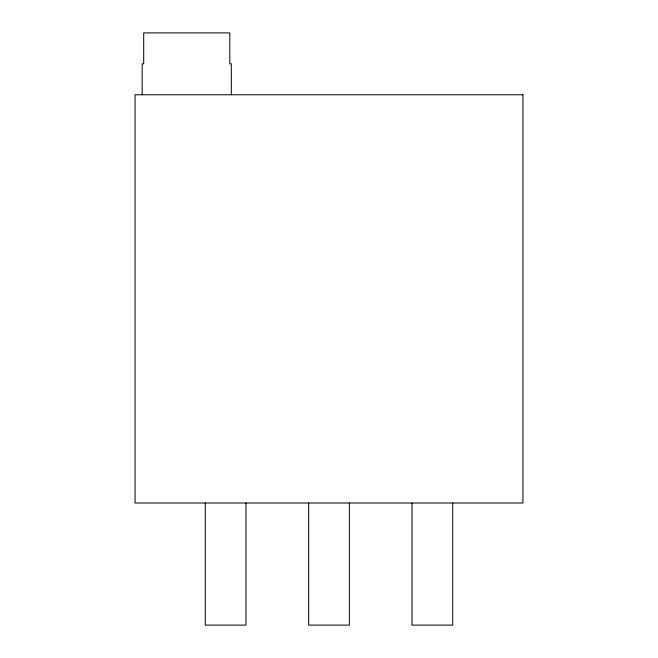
<?xml version="1.0" encoding="UTF-8"?>
<svg xmlns="http://www.w3.org/2000/svg" width="658" height="658" viewBox="0 0 658 658"><rect width="100%" height="100%" fill="white"/><g stroke="black" fill="none" stroke-linecap="round" stroke-linejoin="round"><path stroke-width="0.99" d="M452.737 503.008L452.737 625.1L412.031 625.1L412.031 503.008M349.349 503.008L349.349 625.1L308.651 625.1L308.651 503.008M245.969 503.008L245.969 625.1L205.263 625.1L205.263 503.008M231.312 94.768L231.312 63.834L229.798 63.834L229.798 32.9L143.699 32.9L143.699 63.834L142.177 63.834L142.177 94.768M522.945 94.768L135.054 94.768L135.054 503.008L522.945 503.008L522.945 94.768"/></g></svg>
